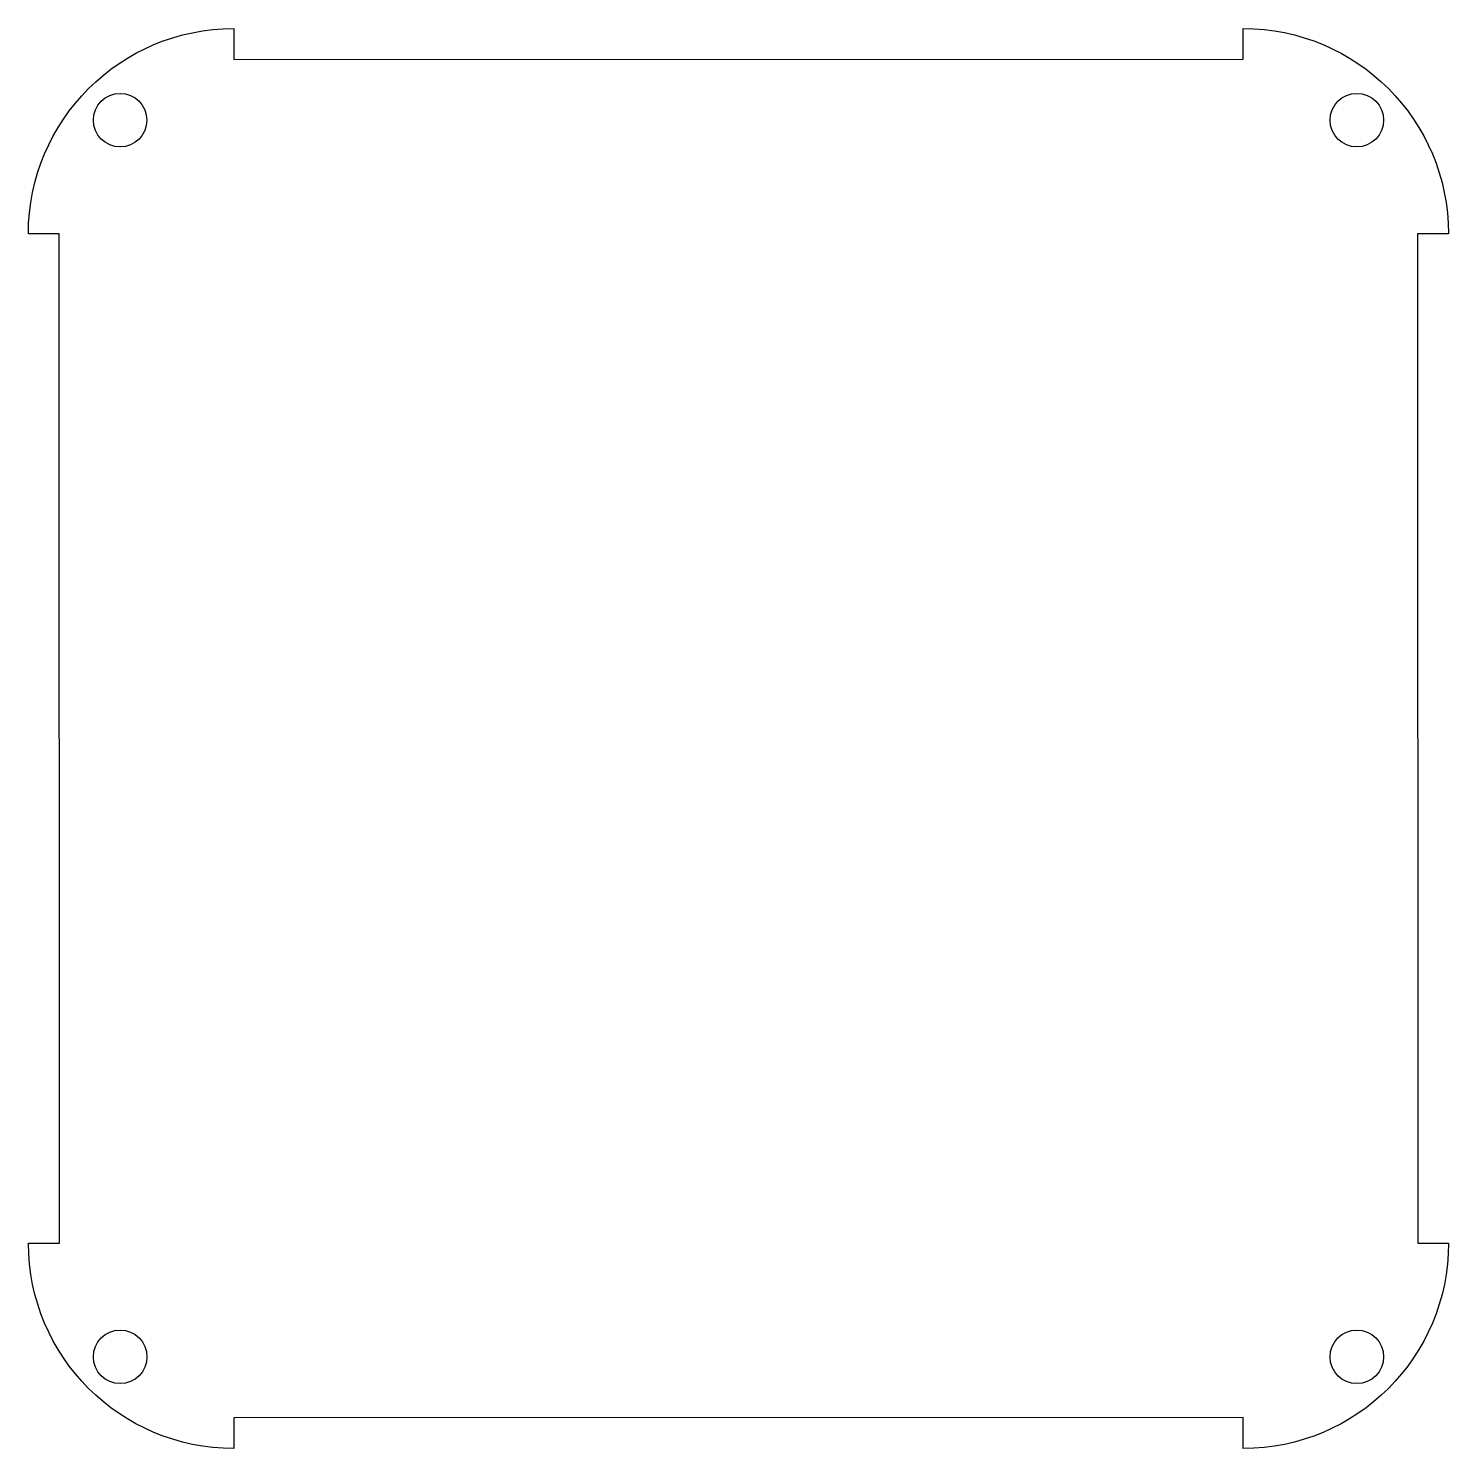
# Model space of a CAD drawing. Header units: millimetres. Extents: x 16 to 188, y -188 to -16.
import ezdxf

# ---------------------------------------------------------------- set-up
doc = ezdxf.new("R2010")
doc.units = ezdxf.units.MM
doc.header["$MEASUREMENT"] = 0
doc.layers.add('Layer 1', color=7, linetype='Continuous', lineweight=0)

msp = doc.modelspace()

# ---------------------------------------------------------------- linework, layer by layer
at = {"layer": 'Layer 1', "color": 18, "lineweight": 25, "true_color": 0x000000}
for centre in [(26.63, -26.82), (176.45, -26.82), (26.64, -176.63), (176.45, -176.63)]:
    msp.add_circle(centre, 3.24, dxfattribs=at)
msp.add_open_spline([(187.55, -40.59), (187.55, -26.85), (176.42, -15.72), (162.68, -15.71), (162.68, -15.71), (162.68, -19.45), (162.68, -19.45), (162.68, -19.45), (40.41, -19.46), (40.41, -19.46), (40.41, -19.46), (40.41, -15.72), (40.41, -15.72), (26.67, -15.72), (15.53, -26.85), (15.52, -40.59), (15.52, -40.59), (19.27, -40.59), (19.27, -40.59), (19.27, -40.59), (19.28, -162.86), (19.28, -162.86), (19.28, -162.86), (15.53, -162.86), (15.53, -162.86), (15.54, -176.6), (26.67, -187.73), (40.4, -187.74), (40.4, -187.74), (40.41, -184), (40.41, -184), (40.41, -184), (162.68, -183.99), (162.68, -183.99), (162.68, -183.99), (162.68, -187.74), (162.68, -187.74), (176.41, -187.73), (187.55, -176.6), (187.56, -162.86), (187.56, -162.86), (183.82, -162.86), (183.82, -162.86), (183.82, -162.86), (183.81, -40.59), (183.81, -40.59), (183.81, -40.59), (187.55, -40.59), (187.55, -40.59)], degree=3, knots=[0, 0, 0, 0, 1, 1, 1, 2, 2, 2, 3, 3, 3, 4, 4, 4, 5, 5, 5, 6, 6, 6, 7, 7, 7, 8, 8, 8, 9, 9, 9, 10, 10, 10, 11, 11, 11, 12, 12, 12, 13, 13, 13, 14, 14, 14, 15, 15, 15, 16, 16, 16, 16], dxfattribs=at)

doc.saveas('drawing.dxf')
